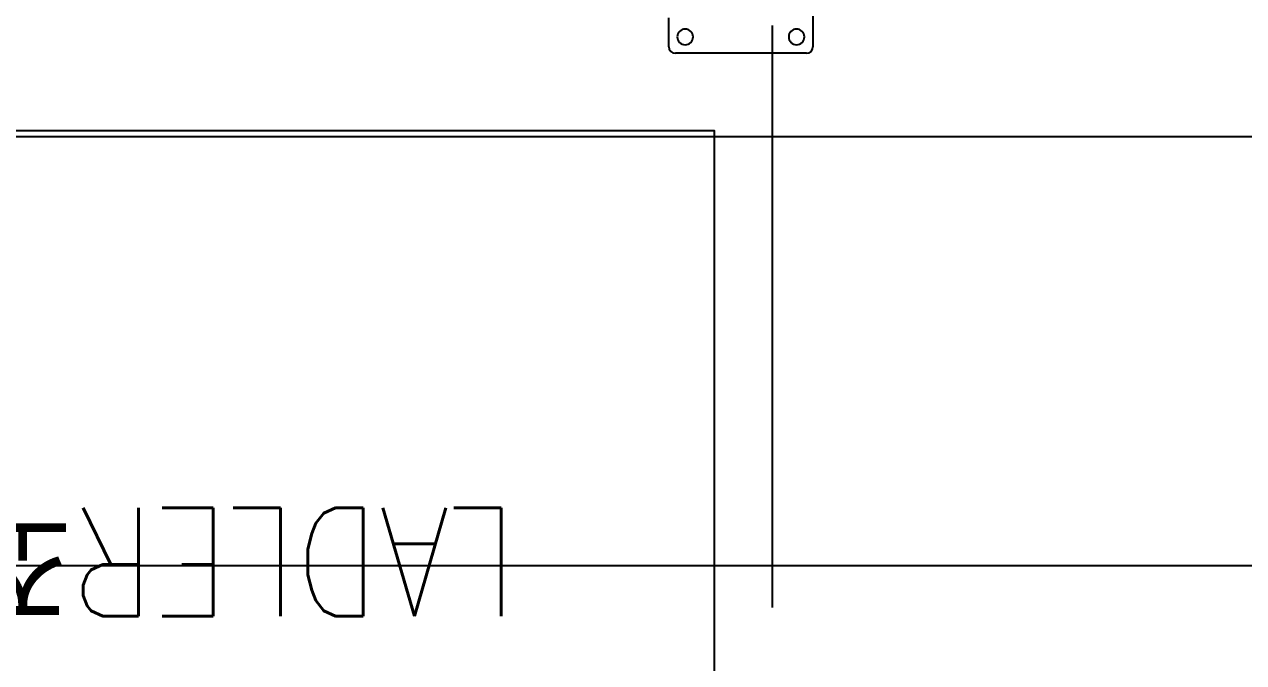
# Model space of a CAD drawing. Header units: millimetres. Extents: x 10462777 to 22643323, y 453826 to 1389191.
# Drawn here: x 11267779 to 11268680, y 576411 to 576883 of the extents above; entities that cross this region are included whole.
import ezdxf

# ---------------------------------------------------------------- set-up
doc = ezdxf.new("R2010")
doc.units = ezdxf.units.MM
doc.header["$LTSCALE"] = 200
doc.header["$MEASUREMENT"] = 0
doc.linetypes.add('CENTER', pattern=[2, 1.25, -0.25, 0.25, -0.25])
doc.linetypes.add('HIDDEN_KS1', pattern=[0.26, 0.18, -0.08])
doc.layers.get('0').update_dxf_attribs({"linetype": 'CONTINUOUS'})
for name, color, linetype in [('1', 1, 'CENTER'), ('3', 3, 'HIDDEN_KS1'), ('TEXT', 7, 'CONTINUOUS')]:
    doc.layers.add(name, color=color, linetype=linetype)
doc.styles.add('ABB', font='txt.shx ', dxfattribs={"width": 0.8, "bigfont": ' whgtxt.shx'})

# ---------------------------------------------------------------- blocks, each defined once
blk = doc.blocks.new('DimnDraft3D22')
at = {"layer": '1', "color": 152, "linetype": 'Continuous'}
blk.add_line((385.567, 106.464), (385.567, 62.068), dxfattribs=at)
at = {"layer": '1', "color": 27, "linetype": 'Continuous'}
blk.add_line((505.567, 65.243), (385.567, 65.243), dxfattribs=at)
blk.add_solid([(385.567, 65.243), (388.742, 65.803), (388.742, 64.683), (385.567, 65.243)], dxfattribs=at)
blk = doc.blocks.new('DimnDraft3D1010')
at = {"layer": '1', "color": 152, "linetype": 'Continuous'}
blk.add_line((385.567, 106.464), (385.567, 62.068), dxfattribs=at)
at = {"layer": '1', "color": 27, "linetype": 'Continuous'}
blk.add_line((385.567, 65.243), (185.567, 65.243), dxfattribs=at)
blk.add_solid([(385.567, 65.243), (382.392, 64.683), (382.392, 65.803), (385.567, 65.243)], dxfattribs=at)

msp = doc.modelspace()

# ---------------------------------------------------------------- linework, layer by layer
at = {"ltscale": 10, "elevation": 0}
msp.add_lwpolyline([(11267388.90339, 576096.16872), (11267388.90339, 576804.10873), (11268288.90339, 576804.10873), (11268288.90339, 576096.16872)], close=True, dxfattribs=at)
at = {"layer": '1', "color": 251, "linetype": 'Continuous'}
msp.add_line((11266018.88523, 576799.69805), (11272134.90389, 576799.69805), dxfattribs=at)
at = {"layer": '3', "color": 252, "linetype": 'Continuous'}
for p, q in [((11268361.93083, 576962.87357), (11268361.93083, 576866.0335)), ((11268255.40675, 576866.0335), (11268255.40675, 576887.33831)), ((11268357.08882, 576861.19149), (11268260.24875, 576861.19149))]:
    msp.add_line(p, q, dxfattribs=at)
at = {"layer": '3', "color": 252, "linetype": 'Continuous', "extrusion": (0, 0, -1)}
for centre in [(-11268267.51175, 576873.2965), (-11268349.82582, 576873.2965)]:
    msp.add_circle(centre, 5.8104, dxfattribs=at)
at = {"layer": '3', "color": 252, "linetype": 'Continuous'}
for centre, start, end in [((11268260.24875, 576866.0335), 180, 270), ((11268357.08882, 576866.0335), 270, 0)]:
    msp.add_arc(centre, 4.842, start, end, dxfattribs=at)

# ---------------------------------------------------------------- block references
at = {"layer": '1', "color": 27, "linetype": 'Continuous', "xscale": 9.684007428423861, "yscale": 9.684007428423861, "zscale": 9.684007428423861}
for name in ['DimnDraft3D1010', 'DimnDraft3D22']:
    msp.add_blockref(name, (11264598.07192, 575850.65161), dxfattribs=at)

# ---------------------------------------------------------------- texts
at = {"layer": 'TEXT', "lineweight": -3, "style": 'ABB', "width": 0.85}
msp.add_text('LADLER조작판넬', height=80, rotation=180, dxfattribs=at).set_placement((11268143.22174, 576525.2695, 0))

doc.saveas('drawing.dxf')
